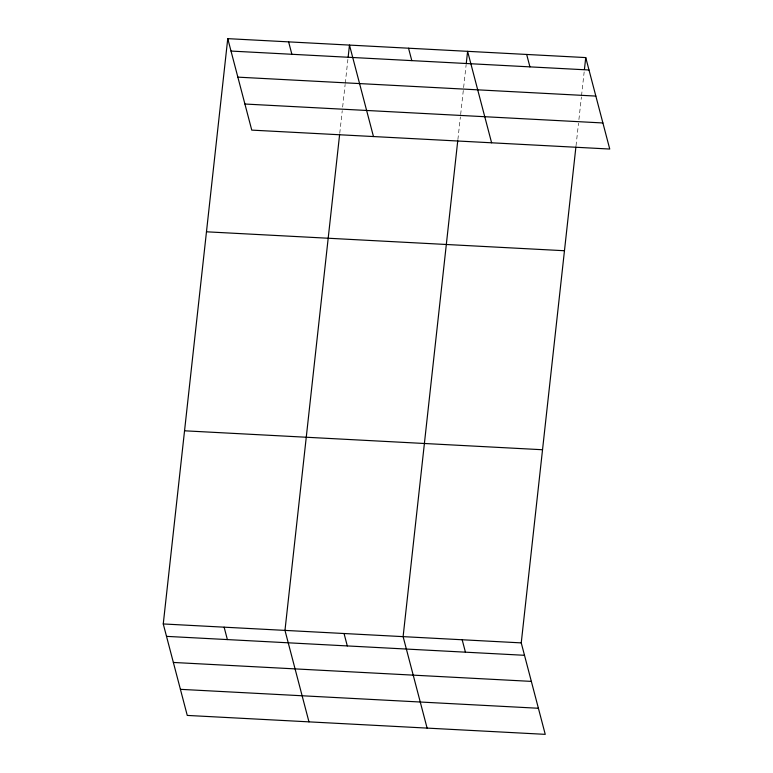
<?xml version="1.0" encoding="UTF-8"?>
<svg xmlns="http://www.w3.org/2000/svg" width="773" height="773" viewBox="0 0 773 773"><rect width="100%" height="100%" fill="white"/><g stroke="black" fill="none" stroke-linecap="round" stroke-linejoin="round"><path stroke-width="0.58" stroke-dasharray="3.87 2.9" d="M339.753 133.314L342.246 110.665M342.642 107.089L345.135 84.431M345.27 83.242L347.898 59.395M457.887 139.565L460.379 116.907M460.65 114.53L466.167 64.449M576.02 145.817L578.523 123.158M578.909 119.583L581.412 96.925M581.538 95.736L584.166 71.889"/><path stroke-width="1.16" d="M575.895 147.005L521.244 642.885L545.245 734.35L187.259 715.421L163.258 623.956L227.755 38.65L585.741 57.579L609.742 149.044L251.756 130.115L227.755 38.65M339.618 134.512L284.976 630.391L308.968 721.856M348.159 57.009L349.473 45.085L373.465 136.55M457.751 140.754L403.11 636.643L427.102 728.098M466.293 63.26L467.607 51.337L491.609 142.802M584.427 69.502L585.741 57.579M231.011 51.066L588.997 69.995M237.862 77.145L595.848 96.084M244.906 104.026L602.901 122.965M206.478 231.803L564.464 250.732M184.544 430.803L542.53 449.741M163.258 623.956L521.244 642.885M166.514 636.363L524.5 655.301M173.355 662.451L531.351 681.39M180.409 689.332L538.395 708.261M526.674 54.458L529.93 66.874M408.54 48.216L411.796 60.623M462.177 639.764L465.433 652.17M288.619 41.868L291.875 54.284M344.043 633.512L347.299 645.928M224.122 627.174L227.378 639.58"/></g></svg>
